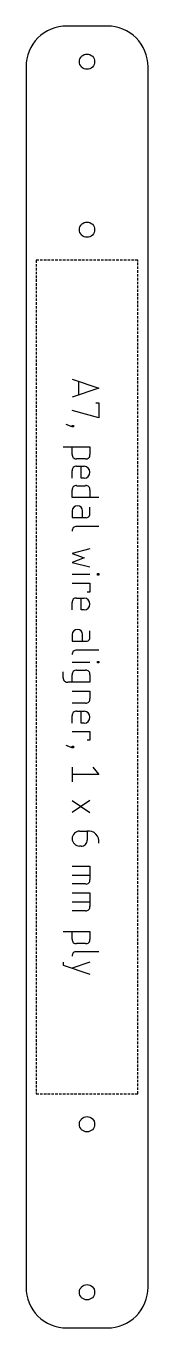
# Model space of a CAD drawing. Header units: millimetres. Extents: x -634 to -610, y -1178 to -922.
import ezdxf

# ---------------------------------------------------------------- set-up
doc = ezdxf.new("R2010")
doc.units = ezdxf.units.MM
doc.linetypes.add('DASHED', pattern=[0.75, 0.5, -0.25])
doc.layers.get('0').update_dxf_attribs({"linetype": 'CONTINUOUS'})
doc.layers.add('1', color=7, linetype='DASHED')

msp = doc.modelspace()

# ---------------------------------------------------------------- linework, layer by layer
for p, q in [((-624.62, -991.24), (-619.35, -993)), ((-623.3, -994.31), (-623.3, -991.68)), ((-619.35, -993), (-624.62, -994.75)), ((-619.94, -995.92), (-619.35, -995.92)), ((-619.35, -995.92), (-619.35, -998.85)), ((-619.35, -998.85), (-624.62, -997.38)), ((-624.62, -1000.6), (-625.79, -1000.16)), ((-624.62, -1000.6), (-624.62, -1000.31)), ((-624.62, -1000.31), (-624.32, -1000.31)), ((-624.32, -1000.6), (-624.62, -1000.6)), ((-624.32, -1000.31), (-624.32, -1000.6)), ((-626.37, -1004.55), (-621.11, -1004.55)), ((-624.62, -1006.01), (-624.62, -1004.55)), ((-621.11, -1004.55), (-621.11, -1006.01)), ((-621.98, -1006.89), (-623.74, -1006.89)), ((-624.62, -1010.69), (-624.62, -1009.23)), ((-623.74, -1008.35), (-622.28, -1008.35)), ((-622.86, -1010.69), (-622.86, -1008.35)), ((-623.74, -1012.16), (-621.98, -1012.16)), ((-622.28, -1010.69), (-622.86, -1010.69)), ((-624.62, -1014.5), (-624.62, -1013.03)), ((-619.35, -1014.5), (-624.62, -1014.5)), ((-621.11, -1013.03), (-621.11, -1014.5)), ((-624.62, -1017.13), (-624.62, -1018.44)), ((-622.57, -1018.44), (-622.57, -1017.13)), ((-621.11, -1017.57), (-621.11, -1016.4)), ((-624.62, -1018.44), (-621.98, -1018.44)), ((-619.35, -1020.2), (-623.74, -1020.2)), ((-621.11, -1024.59), (-624.62, -1025.46)), ((-624.62, -1025.46), (-622.28, -1026.34)), ((-622.28, -1026.34), (-624.62, -1027.22)), ((-624.62, -1027.22), (-621.11, -1028.1)), ((-624.62, -1029.56), (-621.11, -1029.56)), ((-619.64, -1029.41), (-619.35, -1029.41)), ((-619.64, -1029.71), (-619.64, -1029.41)), ((-619.35, -1029.71), (-619.64, -1029.71)), ((-619.35, -1029.41), (-619.35, -1029.71)), ((-624.62, -1031.31), (-621.11, -1031.31)), ((-621.11, -1033.07), (-621.69, -1033.07)), ((-621.11, -1031.31), (-621.11, -1033.07)), ((-624.62, -1036.58), (-624.62, -1035.12)), ((-623.74, -1034.24), (-622.28, -1034.24)), ((-622.86, -1036.58), (-622.86, -1034.24)), ((-622.28, -1036.58), (-622.86, -1036.58)), ((-621.11, -1041.84), (-621.11, -1040.67)), ((-624.62, -1041.41), (-624.62, -1042.72)), ((-624.62, -1042.72), (-621.98, -1042.72)), ((-622.57, -1042.72), (-622.57, -1041.41)), ((-619.35, -1044.48), (-623.74, -1044.48)), ((-624.62, -1046.82), (-621.11, -1046.82)), ((-623.74, -1048.43), (-621.98, -1048.43)), ((-619.64, -1046.67), (-619.35, -1046.67)), ((-619.64, -1046.96), (-619.64, -1046.67)), ((-619.35, -1046.96), (-619.64, -1046.96)), ((-619.35, -1046.67), (-619.35, -1046.96)), ((-626.37, -1049.89), (-626.37, -1048.72)), ((-621.11, -1050.77), (-625.49, -1050.77)), ((-624.62, -1050.77), (-624.62, -1049.3)), ((-621.11, -1049.3), (-621.11, -1050.77)), ((-624.62, -1052.52), (-621.11, -1052.52)), ((-621.11, -1052.52), (-621.11, -1053.98)), ((-621.98, -1054.86), (-624.62, -1054.86)), ((-624.62, -1058.81), (-624.62, -1057.35)), ((-623.74, -1056.47), (-622.28, -1056.47)), ((-622.86, -1058.81), (-622.86, -1056.47)), ((-624.62, -1060.42), (-621.11, -1060.42)), ((-622.28, -1058.81), (-622.86, -1058.81)), ((-621.11, -1060.42), (-621.11, -1062.17)), ((-624.62, -1063.64), (-625.79, -1063.2)), ((-624.62, -1063.64), (-624.62, -1063.34)), ((-624.62, -1063.34), (-624.32, -1063.34)), ((-624.32, -1063.64), (-624.62, -1063.64)), ((-624.32, -1063.34), (-624.32, -1063.64)), ((-621.11, -1062.17), (-621.69, -1062.17)), ((-624.62, -1067.44), (-624.62, -1070.36)), ((-619.35, -1068.9), (-624.62, -1068.9)), ((-620.52, -1067.44), (-619.35, -1068.9)), ((-624.62, -1074.02), (-621.11, -1076.36)), ((-621.11, -1074.02), (-624.62, -1076.36)), ((-623.15, -1080.02), (-621.69, -1080.02)), ((-621.69, -1080.02), (-621.69, -1081.77)), ((-622.86, -1082.94), (-623.15, -1082.94)), ((-624.62, -1086.89), (-621.11, -1086.89)), ((-624.62, -1088.64), (-621.11, -1088.64)), ((-621.11, -1086.89), (-621.11, -1089.52)), ((-621.98, -1090.4), (-624.62, -1090.4)), ((-624.62, -1092.15), (-621.11, -1092.15)), ((-624.62, -1093.91), (-621.11, -1093.91)), ((-621.11, -1092.15), (-621.11, -1094.79)), ((-621.98, -1095.66), (-624.62, -1095.66)), ((-626.37, -1099.76), (-621.11, -1099.76)), ((-624.62, -1101.22), (-624.62, -1099.76)), ((-621.98, -1102.1), (-623.74, -1102.1)), ((-621.11, -1099.76), (-621.11, -1101.22)), ((-619.35, -1103.71), (-623.74, -1103.71)), ((-626.37, -1105.76), (-626.37, -1106.34)), ((-626.37, -1106.34), (-621.11, -1108.1)), ((-621.11, -1105.76), (-624.62, -1106.93))]:
    msp.add_line(p, q)
msp.add_lwpolyline([(-617.69, -1177.61, 0.414214), (-609.69, -1169.61), (-609.69, -929.88, 0.414214), (-617.69, -921.88), (-625.69, -921.88, 0.414214), (-633.69, -929.88), (-633.69, -1169.61, 0.414214), (-625.69, -1177.61)], format="xyb", close=True)
for centre in [(-621.69, -928.88), (-621.69, -961.88), (-621.69, -1137.6), (-621.69, -1170.6)]:
    msp.add_circle(centre, 1.5)
for centre, radius, start, end in [((-623.84, -1006.12), 0.779, 172.2314, 277.7686), ((-621.88, -1006.12), 0.779, -97.7686, 7.7686), ((-623.84, -1009.13), 0.779, 82.2314, 187.7686), ((-622.28, -1009.52), 1.17, -90, 90), ((-623.84, -1012.93), 0.779, 82.2314, 187.7686), ((-621.88, -1012.93), 0.779, -7.7686, 97.7686), ((-623.59, -1017.13), 1.02, 0, 180), ((-621.88, -1017.67), 0.779, -97.7686, 7.7686), ((-623.84, -1020.97), 0.779, 82.2314, 187.7686), ((-623.84, -1035.01), 0.779, 82.2314, 187.7686), ((-622.28, -1035.41), 1.17, -90, 90), ((-623.59, -1041.41), 1.02, 0, 180), ((-621.88, -1041.95), 0.779, -97.7686, 7.7686), ((-623.84, -1045.25), 0.779, 82.2314, 187.7686), ((-623.84, -1049.2), 0.779, 82.2314, 187.7686), ((-621.88, -1049.2), 0.779, -7.7686, 97.7686), ((-625.6, -1049.99), 0.779, 172.2314, 277.7686), ((-621.88, -1054.09), 0.779, -97.7686, 7.7686), ((-623.84, -1057.24), 0.779, 82.2314, 187.7686), ((-622.28, -1057.64), 1.17, -90, 90), ((-623.15, -1081.48), 1.46, 90, 270), ((-621.41, -1082.08), 2.08, -7.7686, 97.7686), ((-622.72, -1081.91), 1.04, -97.7686, 7.7686), ((-621.88, -1089.63), 0.779, -97.7686, 7.7686), ((-621.88, -1094.89), 0.779, -97.7686, 7.7686), ((-623.84, -1101.33), 0.779, 172.2314, 277.7686), ((-621.88, -1101.33), 0.779, -97.7686, 7.7686), ((-623.84, -1104.48), 0.779, 82.2314, 187.7686)]:
    msp.add_arc(centre, radius, start, end)
at = {"layer": '1'}
for p, q in [((-631.69, -967.88), (-631.69, -1131.6)), ((-611.69, -967.88), (-631.69, -967.88)), ((-611.69, -1131.6), (-611.69, -967.88)), ((-631.69, -1131.6), (-611.69, -1131.6))]:
    msp.add_line(p, q, dxfattribs=at)

doc.saveas('drawing.dxf')
